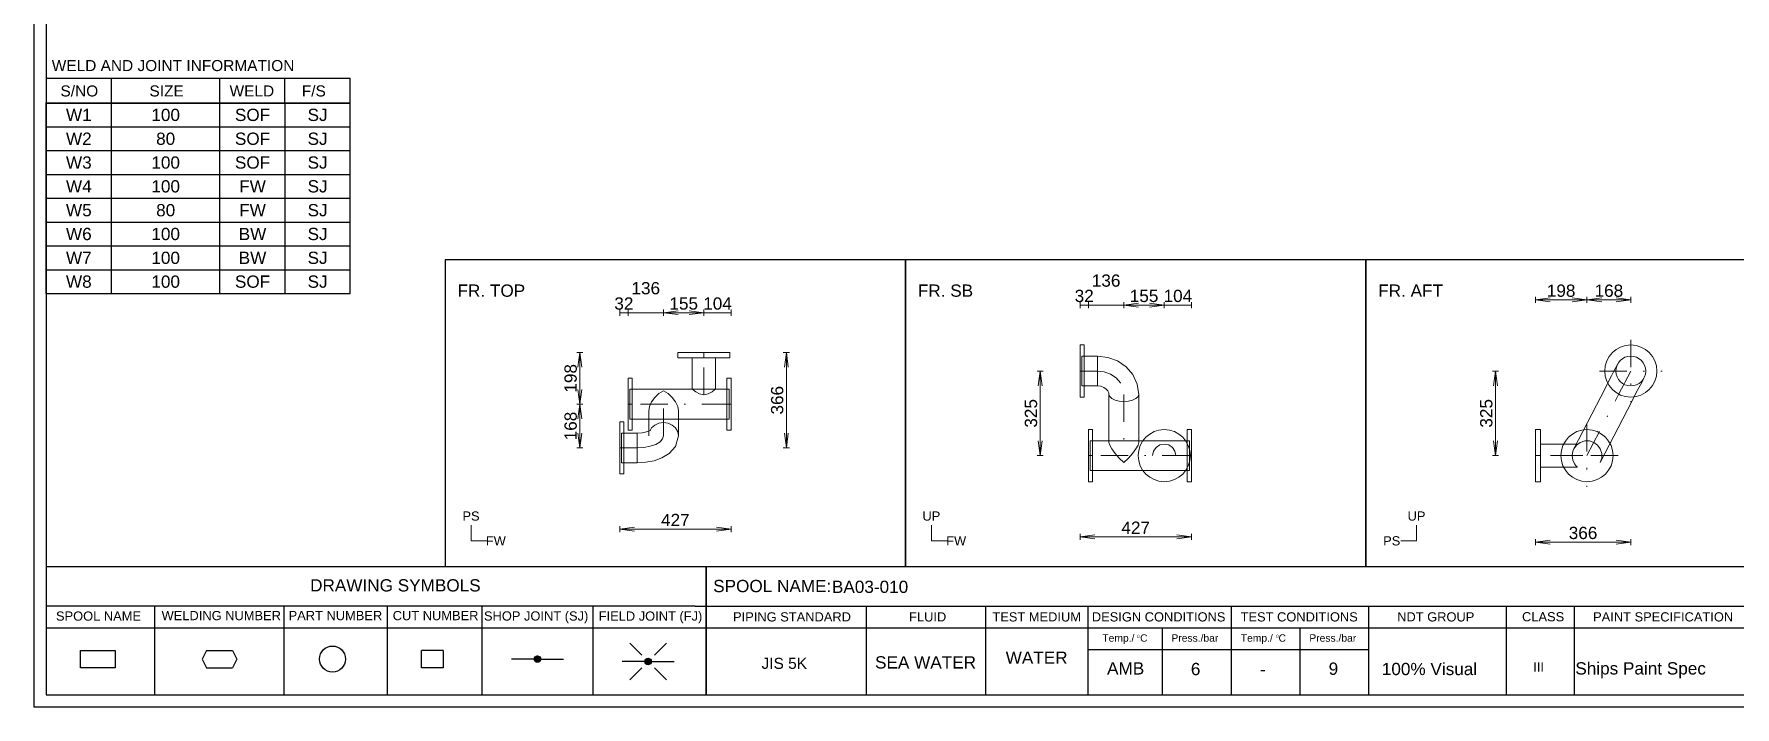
# Model space of a CAD drawing. Header units: millimetres. Extents: x 0 to 420, y 0 to 297.
# Drawn here: x 0 to 277.1, y 0 to 109.8 of the extents above; entities that cross this region are included whole.
import ezdxf
from ezdxf.enums import TextEntityAlignment as Align

# ---------------------------------------------------------------- set-up
doc = ezdxf.new("R2010")
doc.units = ezdxf.units.MM
doc.linetypes.add('DOTTED_DASHED5', pattern=[9.99996, 4.444427, -2.666656, 0.222221, -2.666656])
doc.linetypes.add('DOTTED_DASHED6', pattern=[10.0001, 4.444489, -2.666693, 0.222224, -2.666693])
for name, color, linetype in [('FramesFromTables', 40, 'Continuous'), ('SymbolsOnDrawingSheet', 1, 'Continuous'), ('TextFromTables', 2, 'Continuous'), ('TextFromTextBoxes', 2, 'Continuous')]:
    doc.layers.add(name, color=color, linetype=linetype)
doc.styles.add('Cadmatic Default Text', font='arial.ttf')

# ---------------------------------------------------------------- blocks, each defined once
blk = doc.blocks.new('SEDS_SPOOL_FORMAT_Gol_8')
at = {"layer": 'SymbolsOnDrawingSheet', "linetype": 'ByBlock', "lineweight": -3, "flags": 128}
for points in [[(0, 297), (420, 297), (420, 0), (0, 0), (0, 297)], [(2, 295.01), (2, 2)], [(2, 102.57), (51.49, 102.57)], [(12.6, 98.45), (12.6, 102.57)], [(30.28, 98.45), (30.28, 102.57)], [(40.88, 98.45), (40.88, 102.57)], [(51.49, 98.45), (51.49, 102.57)], [(2, 98.5), (51.5, 98.5)], [(2, 98.5), (51.5, 98.5)], [(51.49, 98.47), (2, 98.47)], [(2, 98.45), (51.49, 98.45)], [(2, 22.93), (107.74, 22.93)], [(107.74, 22.93), (292.02, 22.93)], [(109.52, 22.93), (109.52, 2)], [(109.52, 2), (109.52, 22.93)], [(107.74, 16.45), (2, 16.45)], [(19.62, 16.45), (19.62, 2)], [(40.69, 16.45), (40.69, 2)], [(57.56, 16.45), (57.56, 2)], [(72.95, 16.45), (72.95, 2)], [(91.02, 16.45), (91.02, 2)], [(107.74, 16.45), (292.02, 16.45)], [(135.58, 16.45), (135.58, 2)], [(155.03, 16.45), (155.03, 2)], [(171.67, 16.45), (171.67, 2)], [(195.02, 16.45), (195.02, 2)], [(217.4, 16.45), (217.4, 2)], [(239.85, 16.45), (239.85, 2)], [(250.91, 16.34), (250.91, 2)], [(2, 12.91), (292.02, 12.91)], [(183.82, 12.91), (183.82, 2)], [(206.21, 12.91), (206.21, 2)], [(13.2, 6.41), (7.55, 6.41), (7.55, 9.23), (13.2, 9.23)], [(13.2, 9.23), (13.2, 6.41)], [(28.12, 9.23), (27.42, 7.82)], [(28.12, 9.23), (32.36, 9.23)], [(32.36, 9.23), (33.07, 7.82)], [(66.68, 9.23), (66.68, 6.41), (63.15, 6.41), (63.15, 9.23)], [(66.68, 9.23), (63.15, 9.23)], [(81.49, 7.78), (82.04, 8.32)], [(81.51, 7.9), (81.93, 8.32)], [(81.52, 7.7), (82.14, 8.32)], [(99, 8.47), (97.06, 10.41)], [(101.09, 8.47), (103.03, 10.41)], [(171.67, 9.37), (217.4, 9.37)], [(171.67, 9.37), (217.4, 9.37)], [(27.42, 7.82), (28.12, 6.41)], [(28.12, 6.41), (32.36, 6.41)], [(33.07, 7.82), (32.36, 6.41)], [(81.48, 7.82), (77.79, 7.82)], [(81.55, 7.62), (82.22, 8.29)], [(81.56, 8.06), (81.76, 8.26)], [(81.57, 7.54), (82.28, 8.25)], [(81.62, 7.48), (82.34, 8.2)], [(81.68, 7.44), (82.4, 8.16)], [(81.74, 7.39), (82.45, 8.1)], [(81.8, 7.35), (82.48, 8.02)], [(81.88, 7.32), (82.5, 7.94)], [(81.98, 7.32), (82.53, 7.86)], [(82.09, 7.32), (82.52, 7.75)], [(82.24, 7.36), (82.47, 7.59)], [(82.54, 7.82), (86.24, 7.82)], [(99.51, 7.42), (95.82, 7.42)], [(99, 6.38), (97.06, 4.44)], [(99.53, 7.47), (99.99, 7.93)], [(99.53, 7.37), (100.1, 7.93)], [(99.56, 7.29), (100.2, 7.93)], [(99.58, 7.62), (99.88, 7.93)], [(99.58, 7.21), (100.27, 7.89)], [(99.61, 7.13), (100.33, 7.84)], [(99.67, 7.08), (100.39, 7.8)], [(99.73, 7.03), (100.45, 7.75)], [(99.79, 6.99), (100.49, 7.69)], [(99.85, 6.94), (100.52, 7.61)], [(99.94, 6.92), (100.54, 7.53)], [(100.04, 6.92), (100.57, 7.45)], [(100.15, 6.92), (100.54, 7.31)], [(100.38, 7.04), (100.49, 7.15)], [(100.57, 7.42), (104.27, 7.42)], [(101.09, 6.38), (103.03, 4.44)], [(2, 2), (418.01, 2)]]:
    blk.add_lwpolyline(points, dxfattribs=at)
at = {"layer": 'SymbolsOnDrawingSheet', "linetype": 'ByBlock', "lineweight": -3}
for centre, radius in [((48.63, 7.82), 2.12), ((82.01, 7.82), 0.53), ((100.04, 7.42), 0.53)]:
    blk.add_circle(centre, radius, dxfattribs=at)
at = {"layer": 'SymbolsOnDrawingSheet', "linetype": 'ByBlock', "lineweight": -3, "style": 'Cadmatic Default Text'}
for s, p in [('WELD AND JOINT INFORMATION', (2.89, 105.5)), ('S/NO', (4.31, 101.36)), ('SIZE', (18.81, 101.36)), ('WELD', (31.86, 101.36)), ('F/S', (43.63, 101.36))]:
    blk.add_text(s, height=1.8, dxfattribs=at).set_placement(p, align=Align.TOP_LEFT)
for s, height, p in [('DRAWING SYMBOLS', 2, (44.98, 18.84)), ('Temp./  C   ', 1.2, (174.06, 10.65)), ('0', 0.53, (179.71, 11.25)), ('Press./bar', 1.2, (185.31, 10.65)), ('Temp./  C   ', 1.2, (196.61, 10.65)), ('0', 0.53, (202.37, 11.25)), ('Press./bar', 1.2, (207.78, 10.65))]:
    blk.add_text(s, height=height, dxfattribs=at).set_placement(p)
for s, height, p in [('SPOOL NAME:', 2, (110.65, 19.73)), ('SPOOL NAME', 1.5, (3.58, 14.83)), ('WELDING NUMBER', 1.5, (20.79, 14.91)), ('PART NUMBER', 1.5, (41.48, 14.91)), ('CUT NUMBER', 1.5, (58.44, 14.91)), ('SHOP JOINT (SJ)', 1.5, (73.31, 14.85)), ('FIELD JOINT (FJ)', 1.5, (92, 14.83)), ('PIPING STANDARD', 1.5, (113.89, 14.7)), ('FLUID', 1.5, (142.57, 14.7)), ('TEST MEDIUM', 1.5, (156.14, 14.7)), ('DESIGN CONDITIONS', 1.5, (172.34, 14.7)), ('TEST CONDITIONS', 1.5, (196.58, 14.7)), ('NDT GROUP', 1.5, (222.09, 14.7)), ('CLASS', 1.5, (242.43, 14.72)), ('PAINT SPECIFICATION', 1.5, (254.01, 14.7)), ('JIS 5K', 1.8, (118.53, 7.12)), ('III', 1.5, (244.26, 6.51))]:
    blk.add_text(s, height=height, dxfattribs=at).set_placement(p, align=Align.MIDDLE_LEFT)

msp = doc.modelspace()

# ---------------------------------------------------------------- linework, layer by layer
at = {"linetype": 'ByBlock', "lineweight": 25, "flags": 128}
for points in [[(67, 22.9), (142, 22.9), (142, 72.9), (67, 72.9), (67, 22.9)], [(142, 22.9), (217, 22.9), (217, 72.9), (142, 72.9), (142, 22.9)], [(217, 22.9), (292, 22.9), (292, 72.9), (217, 72.9), (217, 22.9)]]:
    msp.add_lwpolyline(points, dxfattribs=at)
at = {"linetype": 'ByBlock', "lineweight": 18, "flags": 128}
for points in [[(170.42, 59.04), (171.1, 59.04), (171.1, 50.54), (170.42, 50.54), (170.42, 59.04)], [(113.39, 57.8), (113.39, 56.95), (104.89, 56.95), (104.89, 57.8), (113.39, 57.8)], [(107.39, 56.95), (107.25, 56.95), (107.25, 51.82)], [(107.8, 56.95), (107.39, 56.95)], [(108.42, 56.95), (107.8, 56.95)], [(109.14, 56.95), (108.42, 56.95)], [(109.86, 56.95), (109.14, 56.95)], [(110.48, 56.95), (109.86, 56.95)], [(110.89, 56.95), (110.48, 56.95)], [(110.89, 51.71), (111.03, 51.82), (111.03, 56.95), (110.89, 56.95)], [(170.71, 57.22), (173.25, 57.22), (173.25, 52.36), (170.71, 52.36), (170.71, 57.22)], [(173.25, 57.22), (174.93, 57.02)], [(173.25, 52.36), (173.25, 52.48), (173.25, 52.83), (173.25, 53.37), (173.25, 54.04), (173.25, 54.79), (173.25, 55.54), (173.25, 56.22), (173.25, 56.76), (173.25, 57.1), (173.25, 57.22)], [(174.93, 57.02), (176.51, 56.44)], [(176.51, 56.44), (177.91, 55.49)], [(177.91, 55.49), (179.02, 54.2)], [(257.73, 55.39), (257.92, 55.78)], [(257.92, 55.78), (257.99, 55.91)], [(96.78, 53.64), (97.46, 53.64), (97.46, 45.14), (96.78, 45.14), (96.78, 53.64)], [(113.57, 45.14), (112.89, 45.14), (112.89, 53.64), (113.57, 53.64), (113.57, 45.14)], [(179.02, 54.2), (179.74, 52.65)], [(256.01, 52.07), (256.52, 53.07)], [(256.52, 53.07), (257, 53.99)], [(257, 53.99), (257.41, 54.79)], [(257.41, 54.79), (257.73, 55.39)], [(262.04, 53.16), (261.72, 52.55)], [(262.24, 53.55), (262.04, 53.16)], [(262.3, 53.68), (262.24, 53.55)], [(113.27, 46.96), (97.08, 46.96), (97.08, 51.82), (113.27, 51.82), (113.27, 46.96)], [(101.14, 50.48), (100.6, 49.76)], [(101.81, 51.1), (101.14, 50.48)], [(102.56, 51.55), (101.81, 51.1)], [(103.31, 51.1), (102.56, 51.55)], [(103.99, 50.48), (103.31, 51.1)], [(104.53, 49.76), (103.99, 50.48)], [(107.25, 51.82), (107.39, 51.71)], [(107.39, 51.71), (107.8, 51.42)], [(107.8, 51.42), (108.42, 51.08)], [(108.42, 51.08), (109.14, 50.91)], [(109.14, 50.91), (109.86, 51.08)], [(109.86, 51.08), (110.48, 51.42)], [(110.48, 51.42), (110.89, 51.71)], [(173.8, 52.3), (173.25, 52.36)], [(174.3, 52.12), (173.8, 52.3)], [(174.69, 51.85), (174.3, 52.12)], [(174.95, 51.55), (174.69, 51.85)], [(175.09, 51.25), (174.95, 51.55)], [(175.13, 50.96), (175.09, 51.25)], [(175.13, 50.96), (175.25, 50.61), (175.6, 50.3), (176.14, 50.06), (176.81, 49.9), (177.56, 49.84), (178.31, 49.9), (178.99, 50.06), (179.53, 50.3), (179.87, 50.61), (179.99, 50.96)], [(175.13, 50.95), (175.13, 43.15), (175.25, 42.7)], [(179.74, 52.65), (179.99, 50.96)], [(179.87, 42.7), (179.99, 43.15), (179.99, 50.95)], [(256.01, 52.07), (250.85, 42.11), (251.3, 42.72)], [(260.83, 50.84), (260.32, 49.84)], [(261.31, 51.76), (260.83, 50.84)], [(261.72, 52.55), (261.31, 51.76)], [(100.25, 49), (100.14, 48.27), (100.14, 44.24)], [(100.6, 49.76), (100.25, 49)], [(104.87, 49), (104.53, 49.76)], [(104.99, 44.24), (104.99, 48.28), (104.87, 49)], [(255.41, 40.6), (255.17, 39.88), (260.32, 49.84)], [(95.42, 46.5), (96.1, 46.5), (96.1, 38), (95.42, 38), (95.42, 46.5)], [(95.71, 44.68), (98.25, 44.68), (98.25, 39.82), (95.71, 39.82), (95.71, 44.68)], [(98.25, 44.68), (99.07, 44.73)], [(99.07, 44.73), (99.78, 44.87)], [(99.78, 44.87), (100.29, 45.04)], [(100.29, 45.04), (100.47, 45.14)], [(104.99, 44.24), (104.87, 44.9), (104.53, 45.5), (103.99, 45.98), (103.31, 46.29), (102.56, 46.39), (101.81, 46.29), (101.14, 45.98), (100.6, 45.5), (100.36, 45.08)], [(171.79, 45.24), (172.46, 45.24), (172.46, 36.74), (171.79, 36.74), (171.79, 45.24)], [(188.57, 36.74), (187.89, 36.74), (187.89, 45.24), (188.57, 45.24), (188.57, 36.74)], [(244.6, 45.24), (245.45, 45.24), (245.45, 36.74), (244.6, 36.74), (244.6, 45.24)], [(104.51, 42.5), (103.5, 41.34)], [(104.99, 44.24), (104.51, 42.5)], [(188.27, 38.56), (172.08, 38.56), (172.08, 43.42), (188.27, 43.42), (188.27, 38.56)], [(175.25, 42.7), (175.6, 42.08)], [(175.6, 42.08), (176.13, 41.36)], [(178.99, 41.36), (179.53, 42.08)], [(179.53, 42.08), (179.87, 42.7)], [(182.25, 40.99), (182.39, 41.72), (182.25, 40.99)], [(182.39, 41.72), (182.8, 42.33), (182.39, 41.72)], [(182.8, 42.33), (183.42, 42.74), (182.8, 42.33)], [(183.42, 42.74), (184.14, 42.88), (183.42, 42.74)], [(184.14, 42.88), (184.87, 42.74), (184.14, 42.88)], [(184.87, 42.74), (185.48, 42.33), (184.87, 42.74)], [(185.48, 42.33), (185.89, 41.72), (185.48, 42.33)], [(185.89, 41.72), (186.03, 40.99), (185.89, 41.72)], [(251.32, 42.74), (251.49, 42.88), (245.45, 42.88), (245.45, 42.74)], [(245.45, 42.74), (245.45, 42.33)], [(245.45, 42.33), (245.45, 41.72)], [(245.45, 41.72), (245.45, 40.99)], [(250.58, 40.99), (250.69, 41.72)], [(250.69, 41.72), (250.98, 42.33)], [(250.98, 42.33), (251.32, 42.74)], [(251.92, 43.16), (251.3, 42.72)], [(251.3, 42.72), (251.92, 43.16)], [(252.64, 43.39), (251.92, 43.16)], [(251.92, 43.16), (252.64, 43.39)], [(253.4, 43.39), (252.64, 43.39)], [(252.64, 43.39), (253.4, 43.39)], [(253.4, 43.39), (254.12, 43.15)], [(254.12, 43.15), (254.74, 42.7)], [(255.18, 42.08), (254.74, 42.7)], [(254.74, 42.7), (255.18, 42.08)], [(255.18, 42.08), (255.41, 41.36)], [(99.66, 39.91), (98.25, 39.82)], [(101.03, 40.17), (99.66, 39.91)], [(102.31, 40.63), (101.03, 40.17)], [(103.5, 41.34), (102.31, 40.63)], [(176.13, 41.36), (176.81, 40.6)], [(176.81, 40.6), (177.56, 39.88)], [(177.56, 39.88), (178.31, 40.6)], [(178.31, 40.6), (178.99, 41.36)], [(245.45, 40.99), (245.45, 40.27)], [(245.45, 40.27), (245.45, 39.65)], [(245.45, 39.65), (245.45, 39.24)], [(245.45, 39.24), (245.45, 39.1), (251.49, 39.1)], [(250.58, 40.99), (250.69, 40.27), (250.98, 39.65)], [(250.69, 40.27), (250.58, 40.99)], [(250.98, 39.65), (250.69, 40.27)], [(251.32, 39.24), (250.98, 39.65)], [(251.49, 39.1), (251.32, 39.24)], [(255.41, 40.6), (255.41, 41.36)], [(255.41, 41.36), (255.41, 40.6)], [(71.2, 27.1), (71.2, 29.67)], [(146.2, 27.1), (146.2, 29.67)], [(225.24, 27.1), (225.24, 29.67)], [(71.2, 27.1), (73.78, 27.1)], [(146.2, 27.1), (148.77, 27.1)], [(225.24, 27.1), (222.66, 27.1)]]:
    msp.add_lwpolyline(points, dxfattribs=at)
at = {"linetype": 'DOTTED_DASHED6', "lineweight": 13, "flags": 128}
for points in [[(260.15, 59.89), (260.15, 49.69)], [(109.14, 50.91), (109.14, 56.95)], [(170.42, 54.79), (171.1, 54.79)], [(170.71, 54.79), (173.25, 54.79)], [(173.25, 54.79), (174.36, 54.66), (175.4, 54.28), (176.3, 53.67), (176.99, 52.88), (177.42, 51.95), (177.56, 50.96)], [(255.05, 54.79), (265.25, 54.79)], [(258.16, 50.96), (260.15, 54.79)], [(177.56, 50.96), (177.56, 40.99)], [(253.01, 40.99), (258.16, 50.96)], [(113.27, 49.39), (97.08, 49.39)], [(102.56, 44.24), (102.56, 49.39)], [(113.57, 49.39), (112.89, 49.39)], [(253.01, 46.09), (253.01, 35.89)], [(253.01, 46.09), (253.01, 35.89)], [(95.42, 42.25), (96.1, 42.25)], [(95.71, 42.25), (98.25, 42.25)], [(98.25, 42.25), (99.36, 42.32)], [(99.36, 42.32), (100.4, 42.52), (101.3, 42.83), (101.99, 43.24), (102.42, 43.72), (102.56, 44.24)], [(171.79, 40.99), (172.46, 40.99)], [(188.27, 40.99), (172.08, 40.99)], [(188.57, 40.99), (187.89, 40.99)], [(244.6, 40.99), (245.45, 40.99)], [(251.49, 40.99), (245.45, 40.99)], [(258.11, 40.99), (247.91, 40.99)], [(247.91, 40.99), (258.11, 40.99)]]:
    msp.add_lwpolyline(points, dxfattribs=at)
at = {"linetype": 'DOTTED_DASHED5', "lineweight": 13, "flags": 128}
for points in [[(109.14, 57.8), (109.14, 56.95)], [(96.78, 49.39), (97.46, 49.39)]]:
    msp.add_lwpolyline(points, dxfattribs=at)
at = {"layer": 'FramesFromTables', "linetype": 'ByBlock', "lineweight": -3}
for p, q in [((2, 98.5), (51.5, 98.5)), ((2, 67.43), (2, 98.5)), ((2, 67.43), (2, 98.5)), ((12.6, 67.43), (12.6, 98.5)), ((12.6, 67.43), (12.6, 98.5)), ((30.3, 67.43), (30.3, 98.5)), ((30.3, 67.43), (30.3, 98.5)), ((40.9, 67.43), (40.9, 98.5)), ((40.9, 67.43), (40.9, 98.5)), ((51.5, 67.43), (51.5, 98.5)), ((2, 94.62), (51.5, 94.62)), ((2, 90.73), (51.5, 90.73)), ((2, 86.85), (51.5, 86.85)), ((2, 82.96), (51.5, 82.96)), ((2, 79.08), (51.5, 79.08)), ((2, 75.19), (51.5, 75.19)), ((2, 71.31), (51.5, 71.31))]:
    msp.add_line(p, q, dxfattribs=at)
at = {"layer": 'FramesFromTables', "linetype": 'ByBlock', "lineweight": -3, "flags": 128}
msp.add_lwpolyline([(2, 67.43), (51.5, 67.43), (51.5, 98.5)], dxfattribs=at)
at = {"layer": 'SymbolsOnDrawingSheet', "linetype": 'ByBlock', "lineweight": 13, "flags": 128}
for points in [[(244.6, 65.89), (244.6, 66.89)], [(244.6, 66.39), (247, 66.08), (244.6, 66.39), (247, 66.71), (244.6, 66.39)], [(253.01, 66.39), (250.61, 66.71), (253.01, 66.39), (250.61, 66.08), (253.01, 66.39)], [(253.01, 65.89), (253.01, 66.89)], [(253.01, 66.39), (255.41, 66.08), (253.01, 66.39), (255.41, 66.71), (253.01, 66.39)], [(260.15, 66.39), (257.75, 66.71), (260.15, 66.39), (257.75, 66.08), (260.15, 66.39)], [(260.15, 65.89), (260.15, 66.89)], [(95.42, 63.8), (95.42, 64.8)], [(95.42, 64.3), (96.78, 64.3)], [(96.78, 63.8), (96.78, 64.8)], [(96.78, 64.3), (102.56, 64.3)], [(102.56, 63.8), (102.56, 64.8)], [(102.56, 64.3), (104.96, 63.99), (102.56, 64.3), (104.96, 64.62), (102.56, 64.3)], [(102.56, 64.3), (109.14, 64.3)], [(109.14, 64.3), (106.74, 64.62), (109.14, 64.3), (106.74, 63.99), (109.14, 64.3)], [(109.14, 63.8), (109.14, 64.8)], [(109.14, 64.3), (113.57, 64.3)], [(113.57, 63.8), (113.57, 64.8)], [(170.42, 65.04), (170.42, 66.04)], [(170.42, 65.54), (171.79, 65.54)], [(171.79, 65.04), (171.79, 66.04)], [(171.79, 65.54), (177.56, 65.54)], [(177.56, 65.04), (177.56, 66.04)], [(177.56, 65.54), (179.96, 65.23), (177.56, 65.54), (179.96, 65.86), (177.56, 65.54)], [(177.56, 65.54), (184.14, 65.54)], [(184.14, 65.54), (181.74, 65.86), (184.14, 65.54), (181.74, 65.23), (184.14, 65.54)], [(184.14, 65.04), (184.14, 66.04)], [(184.14, 65.54), (188.57, 65.54)], [(188.57, 65.04), (188.57, 66.04)], [(244.6, 66.39), (253.01, 66.39)], [(253.01, 66.39), (260.15, 66.39)], [(89.42, 57.8), (88.42, 57.8)], [(88.92, 57.8), (88.6, 55.4), (88.92, 57.8), (89.23, 55.4), (88.92, 57.8)], [(88.92, 49.39), (88.92, 57.8)], [(122.07, 57.8), (123.07, 57.8)], [(122.57, 57.8), (122.25, 55.4), (122.57, 57.8), (122.89, 55.4), (122.57, 57.8)], [(122.57, 42.25), (122.57, 57.8)], [(164.42, 54.79), (163.42, 54.79)], [(163.92, 54.79), (163.6, 52.39), (163.92, 54.79), (164.23, 52.39), (163.92, 54.79)], [(163.92, 40.99), (163.92, 54.79)], [(238.6, 54.79), (237.6, 54.79)], [(238.1, 54.79), (237.78, 52.39), (238.1, 54.79), (238.41, 52.39), (238.1, 54.79)], [(238.1, 40.99), (238.1, 54.79)], [(88.92, 49.39), (89.23, 51.79), (88.92, 49.39), (88.6, 51.79), (88.92, 49.39)], [(89.42, 49.39), (88.42, 49.39)], [(88.92, 49.39), (88.6, 46.99), (88.92, 49.39), (89.23, 46.99), (88.92, 49.39)], [(88.92, 42.25), (88.92, 49.39)], [(88.92, 42.25), (89.23, 44.65), (88.92, 42.25), (88.6, 44.65), (88.92, 42.25)], [(122.57, 42.25), (122.89, 44.65), (122.57, 42.25), (122.25, 44.65), (122.57, 42.25)], [(89.42, 42.25), (88.42, 42.25)], [(122.07, 42.25), (123.07, 42.25)], [(163.92, 40.99), (164.23, 43.39), (163.92, 40.99), (163.6, 43.39), (163.92, 40.99)], [(238.1, 40.99), (238.41, 43.39), (238.1, 40.99), (237.78, 43.39), (238.1, 40.99)], [(164.42, 40.99), (163.42, 40.99)], [(238.6, 40.99), (237.6, 40.99)], [(95.42, 29.5), (95.42, 28.5)], [(95.42, 29), (97.82, 28.69), (95.42, 29), (97.82, 29.32), (95.42, 29)], [(95.42, 29), (113.57, 29)], [(113.57, 29), (111.17, 29.32), (113.57, 29), (111.17, 28.69), (113.57, 29)], [(113.57, 29.5), (113.57, 28.5)], [(170.42, 28.24), (170.42, 27.24)], [(170.42, 27.74), (172.82, 27.43), (170.42, 27.74), (172.82, 28.06), (170.42, 27.74)], [(170.42, 27.74), (188.57, 27.74)], [(188.57, 27.74), (186.17, 28.06), (188.57, 27.74), (186.17, 27.43), (188.57, 27.74)], [(188.57, 28.24), (188.57, 27.24)], [(244.6, 27.39), (244.6, 26.39)], [(244.6, 26.89), (247, 26.58), (244.6, 26.89), (247, 27.21), (244.6, 26.89)], [(244.6, 26.89), (260.15, 26.89)], [(260.15, 26.89), (257.75, 27.21), (260.15, 26.89), (257.75, 26.58), (260.15, 26.89)], [(260.15, 27.39), (260.15, 26.39)]]:
    msp.add_lwpolyline(points, dxfattribs=at)
at = {"layer": 'SymbolsOnDrawingSheet', "linetype": 'ByBlock', "lineweight": 18}
for centre, radius in [((260.15, 54.79), 4.25), ((260.15, 54.79), 2.43), ((184.14, 40.99), 4.25), ((253.01, 40.99), 4.25), ((253.01, 40.99), 4.25)]:
    msp.add_circle(centre, radius, dxfattribs=at)

# ---------------------------------------------------------------- block references
at = {"layer": 'SymbolsOnDrawingSheet'}
msp.add_blockref('SEDS_SPOOL_FORMAT_Gol_8', (0, 0), dxfattribs=at)

# ---------------------------------------------------------------- texts
at = {"layer": 'SymbolsOnDrawingSheet', "linetype": 'ByBlock', "lineweight": 13, "style": 'Cadmatic Default Text'}
for s, p in [('136', (99.67, 68.3)), ('136', (174.67, 69.54)), ('32', (96.1, 65.8)), ('155', (105.85, 65.8)), ('104', (111.36, 65.8)), ('32', (171.1, 67.04)), ('155', (180.85, 67.04)), ('104', (186.36, 67.04)), ('198', (248.8, 67.89)), ('168', (256.58, 67.89)), ('427', (104.49, 30.5)), ('427', (179.49, 29.24)), ('366', (252.37, 28.39))]:
    msp.add_text(s, height=2, dxfattribs=at).set_placement(p, align=Align.MIDDLE_CENTER)
at = {"layer": 'SymbolsOnDrawingSheet', "linetype": 'ByBlock', "lineweight": 25, "style": 'Cadmatic Default Text'}
for s, p in [('FR. TOP', (69, 68.9)), ('FR. SB', (144, 68.9)), ('FR. AFT', (219, 68.9))]:
    msp.add_text(s, height=2, dxfattribs=at).set_placement(p, align=Align.TOP_LEFT)
at = {"layer": 'SymbolsOnDrawingSheet', "linetype": 'ByBlock', "lineweight": 13, "style": 'Cadmatic Default Text'}
for s, p in [('198', (87.42, 53.6)), ('366', (121.07, 50.03)), ('325', (162.42, 47.89)), ('325', (236.6, 47.89)), ('168', (87.42, 45.82))]:
    msp.add_text(s, height=2, rotation=90, dxfattribs=at).set_placement(p, align=Align.MIDDLE_CENTER)
at = {"layer": 'SymbolsOnDrawingSheet', "linetype": 'ByBlock', "lineweight": 18, "style": 'Cadmatic Default Text'}
for s, p in [('PS', (71.2, 31.14)), ('UP', (146.2, 31.14)), ('UP', (225.24, 31.14)), ('FW', (75.24, 27.1)), ('FW', (150.24, 27.1)), ('PS', (221.2, 27.1))]:
    msp.add_text(s, height=1.5, dxfattribs=at).set_placement(p, align=Align.MIDDLE_CENTER)
at = {"layer": 'TextFromTables', "linetype": 'ByBlock', "lineweight": 25, "style": 'Cadmatic Default Text'}
for s, p in [('W1', (7.3, 96.56)), ('100', (21.45, 96.56)), ('SOF', (35.6, 96.56)), ('SJ', (46.2, 96.56)), ('W2', (7.3, 92.67)), ('80', (21.45, 92.67)), ('SOF', (35.6, 92.67)), ('SJ', (46.2, 92.67)), ('W3', (7.3, 88.79)), ('100', (21.45, 88.79)), ('SOF', (35.6, 88.79)), ('SJ', (46.2, 88.79)), ('100', (21.45, 84.91)), ('SJ', (46.2, 84.91)), ('W4', (7.3, 84.91)), ('FW', (35.6, 84.91)), ('W5', (7.3, 81.02)), ('80', (21.45, 81.02)), ('FW', (35.6, 81.02)), ('SJ', (46.2, 81.02)), ('W6', (7.3, 77.14)), ('100', (21.45, 77.14)), ('BW', (35.6, 77.14)), ('SJ', (46.2, 77.14)), ('W7', (7.3, 73.25)), ('100', (21.45, 73.25)), ('BW', (35.6, 73.25)), ('SJ', (46.2, 73.25)), ('W8', (7.3, 69.37)), ('100', (21.45, 69.37)), ('SOF', (35.6, 69.37)), ('SJ', (46.2, 69.37))]:
    msp.add_text(s, height=2, dxfattribs=at).set_placement(p, align=Align.MIDDLE_CENTER)
at = {"layer": 'TextFromTextBoxes', "linetype": 'ByBlock', "lineweight": -3, "style": 'Cadmatic Default Text'}
msp.add_text('BA03-010', height=2, dxfattribs=at).set_placement((130, 19.6), align=Align.MIDDLE_LEFT)
for s, p in [('WATER', (163.35, 8.05)), ('SEA WATER', (145.25, 7.28)), ('AMB', (177.85, 6.3)), ('6', (189.25, 6.2)), ('-', (200.2, 6.15)), ('9', (211.7, 6.25)), ('100% Visual', (227.35, 6.2)), ('Ships Paint Spec', (261.75, 6.3))]:
    msp.add_text(s, height=2, dxfattribs=at).set_placement(p, align=Align.MIDDLE_CENTER)

doc.saveas('drawing.dxf')
